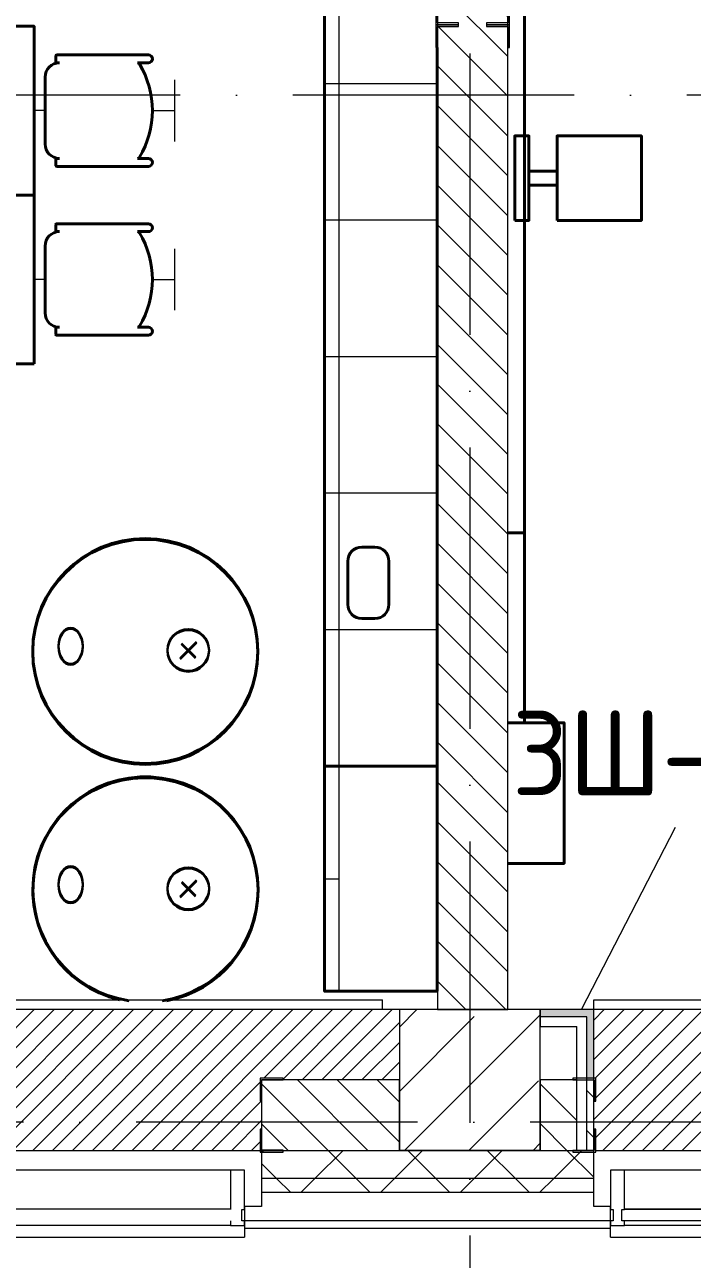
# Model space of a CAD drawing. Header units: millimetres. Extents: x -6467 to 105918, y -7090 to 92481.
# Drawn here: x 52919 to 55291, y 54794 to 59181 of the extents above; entities that cross this region are included whole.
import ezdxf

# ---------------------------------------------------------------- set-up
doc = ezdxf.new("R2010")
doc.units = ezdxf.units.MM
doc.linetypes.add('50_200_ШТРИХ_1Т_ш5_п1_п1_', pattern=[1400, 1000, -200, 0, -200])
doc.linetypes.add('IMPORT-ACAD_ISO02W100', pattern=[3000, 2400, -600])
for name, color, linetype, lineweight in [('A-FLOR', 7, 'Continuous', 9), ('A-GLAZ', 7, 'Continuous', 5), ('A-GLAZ-CWMG', 7, 'Continuous', 9), ('A-GLAZ-CWMG-1', 7, 'Continuous', 20), ('A-WALL', 7, 'Continuous', 5), ('A-WALL-FNSH-1', 7, 'Continuous', 5), ('A-WALL-IDEN', 7, 'Continuous', 9), ('I-WALL', 7, 'Continuous', 5), ('S-COLS-1', 7, 'Continuous', 5)]:
    doc.layers.add(name, color=color, linetype=linetype, lineweight=lineweight)
for name, color, linetype, lineweight, true_color in [('A-FLOR-PATT-1', 7, 'Continuous', 5, 0xd61c12), ('A-GENM-1', 7, 'Continuous', 9, 0xaaaaaa), ('A-GENM-2', 7, 'Continuous', 20, 0xaaaaaa), ('A-WALL-1', 7, 'Continuous', 5, 0x77b143), ('мебель 2 этаж-1', 7, 'Continuous', 40, 0xaaaaaa), ('Оси-3', 7, '50_200_ШТРИХ_1Т_ш5_п1_п1_', 9, 0xaaaaaa), ('ТХ_невидимый-1', 7, 'IMPORT-ACAD_ISO02W100', 20, 0xaaaaaa), ('ТХ_функционал-2', 7, 'Continuous', 40, 0xaaaaaa), ('ТХ_функционал-4', 7, 'Continuous', 20, 0xaaaaaa), ('ТХ_функционал-9', 7, 'Continuous', 30, 0xaaaaaa)]:
    doc.layers.add(name, color=color, linetype=linetype, lineweight=lineweight, true_color=true_color)
doc.styles.add('GOST Common', font='GOST_Common.ttf', dxfattribs={"height": 300})
pattern_1 = [(135, (0, 0), (-70.71068, -70.71068), [])]
pattern_2 = [(45, (0, 0), (-141.42136, 141.42136), []), (135, (0, 0), (-141.42136, -141.42136), [])]

# ---------------------------------------------------------------- blocks, each defined once
blk = doc.blocks.new('Прямоугольный импост - Импост структурный с накладкой - 180мм-22437099-АИ_План этажа Радиаторы_2')
at = {"layer": 'A-GLAZ-CWMG-1'}
for p, q in [((0, 17), (-50, 17)), ((-50, 17), (-50, 0)), ((-50, 0), (-40, 0)), ((-40, 0), (-40, -40)), ((-10, -40), (-10, 0)), ((-10, 0), (0, 0)), ((0, 0), (0, 17)), ((-40, -40), (-50, -40)), ((-50, -40), (-50, -180)), ((0, -40), (-10, -40)), ((0, -180), (0, -40)), ((-50, -180), (0, -180))]:
    blk.add_line(p, q, dxfattribs=at)
blk = doc.blocks.new('Прямоугольный импост - Импост структурный с накладкой - 180мм-22437089-АИ_План этажа Радиаторы_2')
at = {"layer": 'A-GLAZ-CWMG'}
for p, q in [((47650, 55111), (46050, 55111)), ((47650, 54931), (46050, 54931)), ((47650, 54914), (46050, 54914))]:
    blk.add_line(p, q, dxfattribs=at)
blk = doc.blocks.new('Прямоугольный импост - Импост структурный с накладкой - 180мм-22437111-АИ_План этажа Радиаторы_2')
at = {"layer": 'A-GLAZ-CWMG-1'}
for p, q in [((-50, 0), (-50, 17)), ((-50, 17), (0, 17)), ((0, 0), (-10, 0)), ((-10, 0), (-10, -40)), ((0, 17), (0, 0)), ((-50, -180), (-50, -40)), ((-10, -40), (0, -40)), ((0, -40), (0, -180)), ((0, -180), (-50, -180))]:
    blk.add_line(p, q, dxfattribs=at)
blk = doc.blocks.new('Прямоугольный импост - Импост структурный с накладкой - 180мм-V232-АИ_План этажа Радиаторы_2')
at = {"layer": 'A-GLAZ-CWMG'}
for p, q in [((6637, 55111), (5862, 55111)), ((6637, 54914), (5862, 54914))]:
    blk.add_line(p, q, dxfattribs=at)
blk = doc.blocks.new('Фахверк _газобетон торцы_353 - Фахверк _газобетон торцы_-25574783-АИ_План этажа Радиаторы_2')
at = {"layer": 'A-GENM-2'}
for p, q in [((89406, 11134.7), (89325, 11134.7)), ((89325, 11134.7), (89325, 11128.7)), ((89325, 11128.7), (89400, 11128.7)), ((89400, 11128.7), (89400, 11053.7)), ((89406, 11053.7), (89406, 11134.7)), ((89400, 11053.7), (89406, 11053.7)), ((89400, 10953.7), (89400, 10878.7)), ((89406, 10953.7), (89400, 10953.7)), ((89406, 10872.7), (89406, 10953.7)), ((89400, 10878.7), (89325, 10878.7)), ((89325, 10878.7), (89325, 10872.7)), ((89325, 10872.7), (89406, 10872.7))]:
    blk.add_line(p, q, dxfattribs=at)
blk = doc.blocks.new('Фахверк _газобетон торцы_356 - Фахверк _газобетон торцы_-25574843-АИ_План этажа Радиаторы_2')
at = {"layer": 'A-GENM-2'}
for p, q in [((89406, 156989.3), (89325, 156989.3)), ((89325, 156989.3), (89325, 156983.3)), ((89325, 156983.3), (89400, 156983.3)), ((89400, 156983.3), (89400, 156908.3)), ((89406, 156908.3), (89406, 156989.3)), ((89400, 156908.3), (89406, 156908.3)), ((89406, 156808.3), (89400, 156808.3)), ((89400, 156808.3), (89400, 156733.3)), ((89406, 156727.3), (89406, 156808.3)), ((89400, 156733.3), (89325, 156733.3)), ((89325, 156733.3), (89325, 156727.3)), ((89325, 156727.3), (89406, 156727.3))]:
    blk.add_line(p, q, dxfattribs=at)
blk = doc.blocks.new('Отлив_СКБ - Отлив витража-V398-АИ_План этажа Радиаторы_2')
at = {"layer": 'A-GLAZ'}
for p, q in [((0, 69), (0, 100)), ((1700, 100), (0, 100)), ((1700, 100), (1700, 69)), ((875, 2), (1650, 2)), ((825, 0), (50, 0)), ((1650, 0), (875, 0))]:
    blk.add_line(p, q, dxfattribs=at)
blk = doc.blocks.new('Отлив_СКБ - Отлив витража-V397-АИ_План этажа Радиаторы_2')
at = {"layer": 'A-GLAZ'}
for p, q in [((0, 69), (0, 100)), ((1700, 100), (0, 100)), ((1700, 100), (1700, 69)), ((50, 2), (1650, 2)), ((1650, 0), (50, 0))]:
    blk.add_line(p, q, dxfattribs=at)
blk = doc.blocks.new('Фахверк _газобетон торцы_871 - Фахверк _газобетон торцы_-26105759-АИ_План этажа Радиаторы_2')
at = {"layer": 'A-GENM-2'}
for p, q in [((41046, 11134.7), (40965, 11134.7)), ((40965, 11134.7), (40965, 11128.7)), ((40965, 11128.7), (41040, 11128.7)), ((41040, 11128.7), (41040, 11053.7)), ((41046, 11053.7), (41046, 11134.7)), ((41040, 11053.7), (41046, 11053.7)), ((41040, 10953.7), (41040, 10878.7)), ((41046, 10953.7), (41040, 10953.7)), ((41046, 10872.7), (41046, 10953.7)), ((41040, 10878.7), (40965, 10878.7)), ((40965, 10878.7), (40965, 10872.7)), ((40965, 10872.7), (41046, 10872.7))]:
    blk.add_line(p, q, dxfattribs=at)
blk = doc.blocks.new('Фахверк _газобетон торцы_872 - Фахверк _газобетон торцы_-26105779-АИ_План этажа Радиаторы_2')
at = {"layer": 'A-GENM-2'}
for p, q in [((41046, 105920.3), (40965, 105920.3)), ((40965, 105920.3), (40965, 105914.3)), ((40965, 105914.3), (41040, 105914.3)), ((41040, 105914.3), (41040, 105839.3)), ((41046, 105839.3), (41046, 105920.3)), ((41040, 105839.3), (41046, 105839.3)), ((41046, 105739.3), (41040, 105739.3)), ((41040, 105739.3), (41040, 105664.3)), ((41046, 105658.3), (41046, 105739.3)), ((41040, 105664.3), (40965, 105664.3)), ((40965, 105664.3), (40965, 105658.3)), ((40965, 105658.3), (41046, 105658.3))]:
    blk.add_line(p, q, dxfattribs=at)
blk = doc.blocks.new('мебель 2 этаж-28800768-АИ_План этажа Радиаторы_2')
at = {"layer": 'ТХ_невидимый-1'}
for p, q in [((55215.5, 60481.4), (55215.5, 60700.1)), ((55715.5, 60481.4), (55715.5, 60700.1)), ((55254.5, 60590.8), (55215.5, 60590.8)), ((55635.7, 60590.8), (55715.5, 60590.8)), ((55215.5, 59881.4), (55215.5, 60100.1)), ((55715.5, 59881.4), (55715.5, 60100.1)), ((55254.5, 59990.8), (55215.5, 59990.8)), ((55635.7, 59990.8), (55715.5, 59990.8))]:
    blk.add_line(p, q, dxfattribs=at)
at = {"layer": 'ТХ_функционал-2'}
for p, q in [((56647.9, 58261.3), (56647.9, 60815.2)), ((55293, 60763.3), (55293, 60786.4)), ((55295.5, 60788.9), (55621.6, 60788.9)), ((55305.8, 60760.7), (55295.5, 60760.7)), ((55621.6, 60760.7), (55582.3, 60760.7)), ((55254.5, 60472.1), (55254.5, 60709.5)), ((55293, 60395.1), (55293, 60418.2)), ((55295.5, 60420.8), (55305.8, 60420.8)), ((55582.3, 60420.8), (55621.6, 60420.8)), ((55621.6, 60392.6), (55295.5, 60392.6)), ((55293, 60163.3), (55293, 60186.4)), ((55295.5, 60188.9), (55621.6, 60188.9)), ((55305.8, 60160.7), (55295.5, 60160.7)), ((55621.6, 60160.7), (55582.3, 60160.7)), ((55254.5, 59872.1), (55254.5, 60109.5)), ((55293, 59795.1), (55293, 59818.2)), ((55295.5, 59820.8), (55305.8, 59820.8)), ((55582.3, 59820.8), (55621.6, 59820.8)), ((55621.6, 59792.6), (55295.5, 59792.6)), ((56379.9, 59039.8), (56426.3, 59039.8)), ((56329.9, 58836.2), (56329.9, 58989.8)), ((56476.3, 58989.8), (56476.3, 58836.2)), ((56426.3, 58786.2), (56379.9, 58786.2))]:
    blk.add_line(p, q, dxfattribs=at)
at = {"layer": 'ТХ_функционал-2', "flags": 128}
for points in [[(56647.9, 60977.2), (56647.9, 62731.3), (56247.9, 62731.3), (56247.9, 58261.3), (56647.9, 58261.3)], [(56898.5, 58415.8), (56958.5, 58415.8), (56958.5, 59090.8), (56958.5, 61790.8), (56958.5, 62465.8), (56898.5, 62465.8)], [(56898.5, 58415.8), (57098.5, 58415.8), (57098.5, 57915.8), (56898.5, 57915.8)]]:
    blk.add_lwpolyline(points, dxfattribs=at)
for points in [[(55215.5, 60290.8), (55215.5, 60890.8), (54715.5, 60890.8), (54715.5, 60290.8)], [(56923.5, 60200.8), (56923.5, 60500.8), (56973.5, 60500.8), (56973.5, 60200.8)], [(57073.5, 60200.8), (57073.5, 60500.8), (57373.5, 60500.8), (57373.5, 60200.8)], [(56973.5, 60325.8), (56973.5, 60375.8), (57073.5, 60375.8), (57073.5, 60325.8)], [(55215.5, 59690.8), (55215.5, 60290.8), (54715.5, 60290.8), (54715.5, 59690.8)], [(56898.5, 59090.8), (56958.5, 59090.8)], [(56647.9, 57461.3), (56647.9, 58261.3), (56247.9, 58261.3), (56247.9, 57461.3)]]:
    blk.add_lwpolyline(points, close=True, dxfattribs=at)
at = {"layer": 'ТХ_функционал-2'}
for centre in [(55610.6, 58670.6), (55610.6, 58667.2)]:
    blk.add_circle(centre, 400, dxfattribs=at)
for centre, radius, start, end in [((55295.5, 60786.4), 2.56, 90, 180), ((55295.5, 60763.3), 2.56, 180, 270), ((55621.6, 60774.8), 14.1, 270, 90), ((55305.8, 60709.5), 51.3, 90, 180), ((55582.3, 60752.2), 8.55, 31.9317, 90), ((55314.6, 60590.8), 321.2, 328.8863, 31.1137), ((55305.8, 60472.1), 51.3, 180, 270), ((55295.5, 60418.2), 2.56, 90, 180), ((55582.3, 60429.3), 8.55, 270, 328.0683), ((55621.6, 60406.7), 14.1, 270, 90), ((55295.5, 60395.1), 2.56, 180, 270), ((55305.8, 60109.5), 51.3, 90, 180), ((55295.5, 60186.4), 2.56, 90, 180), ((55295.5, 60163.3), 2.56, 180, 270), ((55582.3, 60152.2), 8.55, 31.9317, 90), ((55314.6, 59990.8), 321.2, 328.8863, 31.1137), ((55621.6, 60174.8), 14.1, 270, 90), ((55305.8, 59872.1), 51.3, 180, 270), ((55295.5, 59818.2), 2.56, 90, 180), ((55582.3, 59829.3), 8.55, 270, 328.0683), ((55621.6, 59806.7), 14.1, 270, 90), ((55295.5, 59795.1), 2.56, 180, 270), ((56379.9, 58989.8), 50, 90, 180), ((56426.3, 58989.8), 50, 0, 90), ((56379.9, 58836.2), 50, 180, 270), ((56426.3, 58836.2), 50, 270, 0), ((55611.1, 57823.6), 400, 0, 261.7574), ((55611.1, 57820.2), 400, 0, 256.7444), ((55611.1, 57823.6), 400, 278.4932, 0), ((55611.1, 57820.2), 400, 280.6971, 0)]:
    blk.add_arc(centre, radius, start, end, dxfattribs=at)
at = {"layer": 'ТХ_функционал-4'}
for p, q in [((56647.9, 60686.3), (56247.9, 60686.3)), ((56647.9, 60201.3), (56247.9, 60201.3)), ((56647.9, 59716.3), (56247.9, 59716.3)), ((56647.9, 59231.3), (56247.9, 59231.3)), ((56647.9, 58746.3), (56247.9, 58746.3)), ((56247.9, 57861.3), (56297.8, 57861.3))]:
    blk.add_line(p, q, dxfattribs=at)
at = {"layer": 'ТХ_функционал-4', "flags": 128}
blk.add_lwpolyline([(56297.8, 63107.3), (56297.8, 58261.3), (56297.8, 57461.3)], dxfattribs=at)
at = {"layer": 'ТХ_функционал-9'}
for p, q in [((55734.4, 58645.5), (55792, 58703.1)), ((55734.4, 58642.1), (55792, 58699.7)), ((55788.4, 58649.1), (55739.8, 58697.7)), ((55788.4, 58645.7), (55739.8, 58694.3)), ((55734.9, 57798.5), (55792.5, 57856.1)), ((55734.9, 57795.1), (55792.5, 57852.7)), ((55788.9, 57802.1), (55740.3, 57850.7)), ((55788.9, 57798.7), (55740.3, 57847.3))]:
    blk.add_line(p, q, dxfattribs=at)
for centre in [(55763.2, 58674.3), (55763.2, 58670.9), (55763.7, 57827.3), (55763.7, 57823.9)]:
    blk.add_circle(centre, 74, dxfattribs=at)
for centre in [(55345.1, 58689), (55345.1, 58685.6), (55345.5, 57842), (55345.5, 57838.6)]:
    blk.add_ellipse(centre, major_axis=(0, 64), ratio=0.671875, dxfattribs=at)

msp = doc.modelspace()

# ---------------------------------------------------------------- hatches: boundary and pattern name
at = {"layer": 'A-FLOR-PATT-1'}
h = msp.add_hatch(dxfattribs=at)
h.set_pattern_fill('FP_326', color=256, style=0, pattern_type=2)
h.set_pattern_definition([(45, (51500, 55431.04), (-35.3553, 35.3553), [])])
h.paths.add_polyline_path([(50755.4, 55181), (50755.4, 55256), (50760.4, 55256), (50760.4, 55356), (50755.4, 55356), (50755.4, 55437), (50836.4, 55437), (50836.4, 55431), (51866.4, 55431), (51868.4, 55437), (51947.4, 55437), (51947.4, 55356), (51941.4, 55356), (51941.4, 55256), (51947.4, 55256), (51947.4, 55181), (53755.4, 55181), (53755.4, 55256), (53760.4, 55256), (53760.4, 55356), (53755.4, 55356), (53755.4, 55437), (53836.4, 55437), (53836.4, 55431), (54250, 55431), (54250, 55681), (48940, 55681), (48941.4, 55437), (48947.4, 55437), (48947.4, 55356), (48941.4, 55356), (48941.4, 55256), (48947.4, 55256), (48947.4, 55181), (50166.9, 55181)])
h = msp.add_hatch(dxfattribs=at)
h.set_pattern_fill('FP_325', color=256, style=0, pattern_type=2)
h.set_pattern_definition([(45, (56000.224, 55431.04), (-35.3553, 35.3553), [])])
h.paths.add_polyline_path([(56755.4, 55181), (56755.4, 55256), (56760.4, 55256), (56760.4, 55356), (56755.4, 55356), (56755.4, 55437), (56836.4, 55437), (56836.4, 55431), (57250, 55431), (57250, 55681), (54940.4, 55681), (54941.4, 55437), (54947.4, 55437), (54947.4, 55356), (54941.4, 55356), (54941.4, 55256), (54947.4, 55256), (54947.4, 55181), (55980.4, 55181)])
at = {"layer": 'A-WALL'}
h = msp.add_hatch(dxfattribs=at)
h.set_pattern_fill('FP_125', color=256, style=0, pattern_type=2)
h.set_pattern_definition(pattern_2)
h.paths.add_polyline_path([(74400, 55081), (74400, 55181), (68087, 55181), (68087, 55081), (74350, 55081)])
h.paths.add_polyline_path([(65946.4, 55081), (66450, 55081), (66450, 55181), (64968.4, 55181), (64968.4, 55081), (65115.9, 55081)])
h.paths.add_polyline_path([(63968.4, 55081), (63968.4, 55181), (62760.4, 55181), (62760.4, 55081), (63870.1, 55081)])
h.paths.add_polyline_path([(66950, 55081), (67212, 55081), (67212, 55181), (66950, 55181), (66950, 55169.4)])
h.paths.add_polyline_path([(59760.4, 55081), (60940.4, 55081), (60940.4, 55181), (59760.4, 55181)])
h.paths.add_polyline_path([(57940.4, 55081), (57940.4, 55181), (56760.4, 55181), (56760.4, 55081), (57641.4, 55081)])
h.paths.add_polyline_path([(54734.6, 55081), (54940.4, 55081), (54940.4, 55181), (53760.4, 55181), (53760.4, 55081), (54319.4, 55081)])
h.paths.add_polyline_path([(51827.9, 55081), (51940.4, 55081), (51940.4, 55181), (50760.4, 55181), (50760.4, 55081), (50997.4, 55081)])
h.paths.add_polyline_path([(47760.4, 55081), (48940.4, 55081), (48940.4, 55181), (47760.4, 55181)])
h.paths.add_polyline_path([(45599.2, 55081), (45940.4, 55081), (45940.4, 55181), (44460.4, 55181), (44460.4, 55081), (45183.9, 55081)])
h.paths.add_polyline_path([(41861.9, 55081), (42640.4, 55081), (42640.4, 55181), (41460.4, 55181), (41460.4, 55081)])
h.paths.add_polyline_path([(39640.4, 55081), (39640.4, 55181), (38460.4, 55181), (38460.4, 55081), (39370.4, 55081)])
h.paths.add_polyline_path([(36640.4, 55081), (36640.4, 55181), (35460.4, 55181), (35460.4, 55081), (36463.7, 55081)])
h.paths.add_polyline_path([(32726.4, 55081), (33640.4, 55081), (33640.4, 55181), (32460.4, 55181), (32460.4, 55081)])
h.paths.add_polyline_path([(30640.4, 55081), (30640.4, 55181), (29460.4, 55181), (29460.4, 55081), (30234.9, 55081)])
h.paths.add_polyline_path([(26400, 55081), (27640.4, 55081), (27640.4, 55181), (26400, 55181)])
h.paths.add_polyline_path([(23590.9, 55081), (24700, 55081), (24700, 55181), (23400, 55181), (23400, 55081)])
h.paths.add_polyline_path([(21514.7, 55081), (21700, 55081), (21700, 55181), (20400, 55181), (20400, 55081), (21099.4, 55081)])
h.paths.add_polyline_path([(17400, 55081), (18700, 55081), (18700, 55181), (17400, 55181)])
h.paths.add_polyline_path([(16116.5, 55081), (16525, 55081), (16525, 55181), (6687, 55181), (6687, 55081), (14455.5, 55081)])
h.paths.add_polyline_path([(5812, 55081), (5812, 55181), (-2450, 55181), (-2450, 55081), (2828.5, 55081)])
h = msp.add_hatch(dxfattribs=at)
h.set_pattern_fill('FP_125', color=256, style=0, pattern_type=2)
h.set_pattern_definition(pattern_2)
h.paths.add_polyline_path([(74350, 55031), (74350, 55081), (68087, 55081), (68087, 55031), (74251.4, 55031)])
h.paths.add_polyline_path([(67212, 55031), (67212, 55081), (66950, 55081), (66950, 55031)])
h.paths.add_polyline_path([(66450, 55031), (66450, 55081), (64968.4, 55081), (64968.4, 55031), (65946.4, 55031)])
h.paths.add_polyline_path([(63870.1, 55031), (63968.4, 55031), (63968.4, 55081), (62760.4, 55081), (62760.4, 55031), (63454.9, 55031)])
h.paths.add_polyline_path([(60940.4, 55031), (60940.4, 55081), (59760.4, 55081), (59760.4, 55031), (60132.9, 55031)])
h.paths.add_polyline_path([(57641.4, 55031), (57940.4, 55031), (57940.4, 55081), (56760.4, 55081), (56760.4, 55031), (56810.9, 55031)])
h.paths.add_polyline_path([(54734.6, 55031), (54940.4, 55031), (54940.4, 55081), (53760.4, 55081), (53760.4, 55031), (54319.4, 55031)])
h.paths.add_polyline_path([(51940.4, 55031), (51940.4, 55081), (50760.4, 55081), (50760.4, 55031), (51827.9, 55031)])
h.paths.add_polyline_path([(47760.4, 55031), (48940.4, 55031), (48940.4, 55081), (47760.4, 55081)])
h.paths.add_polyline_path([(45599.2, 55031), (45940.4, 55031), (45940.4, 55081), (44460.4, 55081), (44460.4, 55031), (45183.9, 55031)])
h.paths.add_polyline_path([(42640.4, 55031), (42640.4, 55081), (41460.4, 55081), (41460.4, 55031), (41861.9, 55031)])
h.paths.add_polyline_path([(39370.4, 55031), (39640.4, 55031), (39640.4, 55081), (38460.4, 55081), (38460.4, 55031), (38539.9, 55031)])
h.paths.add_polyline_path([(36463.7, 55031), (36640.4, 55031), (36640.4, 55081), (35460.4, 55081), (35460.4, 55031), (36048.4, 55031)])
h.paths.add_polyline_path([(33640.4, 55031), (33640.4, 55081), (32460.4, 55081), (32460.4, 55031), (33556.9, 55031)])
h.paths.add_polyline_path([(29460.4, 55031), (30640.4, 55031), (30640.4, 55081), (29460.4, 55081)])
h.paths.add_polyline_path([(26400, 55031), (27640.4, 55031), (27640.4, 55081), (26400, 55081)])
h.paths.add_polyline_path([(23400, 55031), (24700, 55031), (24700, 55081), (23400, 55081)])
h.paths.add_polyline_path([(21099.4, 55031), (21700, 55031), (21700, 55081), (20400, 55081), (20400, 55031)])
h.paths.add_polyline_path([(16525, 55031), (16525, 55081), (6687, 55081), (6687, 55031), (16116.5, 55031)])
h.paths.add_polyline_path([(18607.9, 55031), (18700, 55031), (18700, 55081), (17400, 55081), (17400, 55031), (17777.5, 55031)])
h.paths.add_polyline_path([(5812, 55031), (5812, 55081), (-2550, 55081), (-2550, 55031), (2828.5, 55031)])
at = {"layer": 'A-WALL-1'}
for points in [[(54915.4, 55656), (54940.4, 55656), (54940.4, 55681), (54750, 55681), (54750, 55656)], [(54915.4, 55431), (54940.4, 55431), (54940.4, 55656), (54915.4, 55656), (54915.4, 55621)]]:
    msp.add_hatch(color=256, dxfattribs=at).paths.add_polyline_path(points)
at = {"layer": 'I-WALL'}
h = msp.add_hatch(dxfattribs=at)
h.set_pattern_fill('FP_2', color=256, style=0, pattern_type=2)
h.set_pattern_definition(pattern_1)
h.paths.add_polyline_path([(54635, 55681), (54635, 62681), (54385, 62681), (54385, 55681)])
h = msp.add_hatch(dxfattribs=at)
h.set_pattern_fill('FP_2', color=256, style=0, pattern_type=2)
h.set_pattern_definition(pattern_1)
h.paths.add_polyline_path([(51940.4, 55181), (51940.4, 55431), (50760.4, 55431), (50760.4, 55181), (51827.9, 55181)])
h.paths.add_polyline_path([(54250, 55181), (54250, 55431), (53760.4, 55431), (53760.4, 55181)])
h.paths.add_polyline_path([(48940.4, 55181), (48940, 55431), (48915, 55431), (48915, 55181), (48921.1, 55181)])
h.paths.add_polyline_path([(47760.4, 55181), (48880, 55181), (48880, 55431), (47760.4, 55431), (47760.4, 55298.5)])
h.paths.add_polyline_path([(45750, 55181), (45880, 55181), (45880, 55431), (45750, 55431), (45750, 55298.5)])
h.paths.add_polyline_path([(45915, 55181), (45940.4, 55181), (45940, 55431), (45915, 55431), (45915, 55298.5)])
h = msp.add_hatch(dxfattribs=at)
h.set_pattern_fill('FP_2', color=256, style=0, pattern_type=2)
h.set_pattern_definition(pattern_1)
h.paths.add_polyline_path([(54880.4, 55181), (54880.4, 55431), (54750, 55431), (54750, 55181)])
h.paths.add_polyline_path([(54940.4, 55181), (54940.4, 55431), (54915.4, 55431), (54915.4, 55181)])
h.paths.add_polyline_path([(56810.9, 55181), (57250, 55181), (57250, 55431), (56760.4, 55431), (56760.4, 55181)])
at = {"layer": 'S-COLS-1'}
h = msp.add_hatch(dxfattribs=at)
h.set_pattern_fill('FP_1', color=256, style=0, pattern_type=2)
h.set_pattern_definition([(45, (0, 0), (-228.0985, 228.0985), []), (45, (228.1, 0), (-228.0985, 228.0985), [403.225, -80.645, 6.706, -73.939])])
h.paths.add_polyline_path([(54319.4, 55181), (54750, 55181), (54750, 55681), (54250, 55681), (54250, 55181)])

# ---------------------------------------------------------------- linework, layer by layer
at = {"layer": 'A-FLOR'}
for p, q in [((54250, 55681), (48940, 55681)), ((57250, 55681), (54940.4, 55681)), ((51947.4, 55181), (53755.4, 55181)), ((54947.4, 55181), (56755.4, 55181))]:
    msp.add_line(p, q, dxfattribs=at)
at = {"layer": 'A-WALL'}
for p, q in [((54385, 62681), (54385, 55681)), ((54635, 55681), (54635, 62681)), ((48940, 55716), (54190, 55716)), ((54190, 55681), (54190, 55716)), ((54385, 55681), (54635, 55681)), ((54940.4, 55716), (57190, 55716)), ((54940.4, 55681), (54940.4, 55716)), ((54750, 55656), (54750, 55621)), ((54915.4, 55656), (54750, 55656)), ((54915.4, 55181), (54915.4, 55656)), ((54750, 55621), (54880.4, 55621)), ((54880.4, 55181), (54880.4, 55621)), ((54250, 55431), (53760.4, 55431)), ((53760.4, 55431), (53760.4, 55181)), ((54250, 55181), (54250, 55431)), ((54880.4, 55431), (54750, 55431)), ((54750, 55431), (54750, 55181)), ((54915.4, 55431), (54940.4, 55431)), ((54940.4, 55181), (54940.4, 55431)), ((53760.4, 55181), (54250, 55181)), ((54750, 55181), (54940.4, 55181)), ((54940.4, 55081), (53760.4, 55081)), ((54940.4, 55031), (53760.4, 55031)), ((55000, 54931), (53700, 54931))]:
    msp.add_line(p, q, dxfattribs=at)
at = {"layer": 'A-WALL-FNSH-1'}
for p, q in [((54940.4, 55681), (54750, 55681)), ((54750, 55681), (54750, 55656)), ((54940.4, 55431), (54940.4, 55681)), ((53760.4, 55181), (53760.4, 54981.9)), ((54750, 55181), (54250, 55181)), ((54940.4, 54981.9), (54940.4, 55181)), ((53760.4, 54981.9), (53700, 54981.9)), ((53700, 54981.9), (53700, 54904)), ((55000, 54981.9), (54940.4, 54981.9)), ((55000, 54904), (55000, 54981.9)), ((53700, 54904), (55000, 54904))]:
    msp.add_line(p, q, dxfattribs=at)
at = {"layer": 'A-WALL-IDEN'}
msp.add_line((54897.4, 55681.8), (55230.7, 56329.1), dxfattribs=at)
at = {"layer": 'S-COLS-1'}
for p, q in [((54750, 55681), (54250, 55681)), ((54250, 55681), (54250, 55181)), ((54750, 55181), (54750, 55681)), ((54250, 55181), (54750, 55181))]:
    msp.add_line(p, q, dxfattribs=at)
at = {"layer": 'Оси-3'}
for p, q in [((54500, 91281), (54500, 52458)), ((74472.3, 58931), (-5267.3, 58931)), ((104718, 55281), (-5267.3, 55281))]:
    msp.add_line(p, q, dxfattribs=at)

# ---------------------------------------------------------------- block references
at = {"layer": 'A-GENM-1'}
for name, p, rotation in [('Фахверк _газобетон торцы_872 - Фахверк _газобетон торцы_-26105779-АИ_План этажа Радиаторы_2', (-51279.3, 100227), 269.9999999999993), ('Фахверк _газобетон торцы_871 - Фахверк _газобетон торцы_-26105759-АИ_План этажа Радиаторы_2', (65513.7, 18135), 90.00000000000074), ('Фахверк _газобетон торцы_353 - Фахверк _газобетон торцы_-25574783-АИ_План этажа Радиаторы_2', (143161.4, 66309.8), 180)]:
    msp.add_blockref(name, p, dxfattribs=dict(at, rotation=rotation))
msp.add_blockref('Фахверк _газобетон торцы_356 - Фахверк _газобетон торцы_-25574843-АИ_План этажа Радиаторы_2', (-34458.6, -101552.3), dxfattribs=at)
at = {"layer": 'A-GLAZ', "rotation": 180}
for name, p in [('Отлив_СКБ - Отлив витража-V398-АИ_План этажа Радиаторы_2', (53700, 54973)), ('Отлив_СКБ - Отлив витража-V397-АИ_План этажа Радиаторы_2', (56700, 54973))]:
    msp.add_blockref(name, p, dxfattribs=at)
at = {"layer": 'A-GLAZ-CWMG'}
for name, p in [('Прямоугольный импост - Импост структурный с накладкой - 180мм-V232-АИ_План этажа Радиаторы_2', (47013, 0)), ('Прямоугольный импост - Импост структурный с накладкой - 180мм-22437089-АИ_План этажа Радиаторы_2', (9000, 0))]:
    msp.add_blockref(name, p, dxfattribs=at)
at = {"layer": 'A-GLAZ-CWMG', "extrusion": (0, 0, -1), "rotation": 180}
msp.add_blockref('Прямоугольный импост - Импост структурный с накладкой - 180мм-22437111-АИ_План этажа Радиаторы_2', (-53700, 54931), dxfattribs=at)
at = {"layer": 'A-GLAZ-CWMG', "rotation": 180}
msp.add_blockref('Прямоугольный импост - Импост структурный с накладкой - 180мм-22437099-АИ_План этажа Радиаторы_2', (55000, 54931), dxfattribs=at)
at = {"layer": 'мебель 2 этаж-1'}
msp.add_blockref('мебель 2 этаж-28800768-АИ_План этажа Радиаторы_2', (-2263.5, -1715.2), dxfattribs=at)

# ---------------------------------------------------------------- texts
at = {"layer": 'A-WALL-IDEN', "insert": (55224.7, 56742.5), "char_height": 300, "width": 1190, "attachment_point": 2, "line_spacing_factor": 1.022766, "style": 'GOST Common'}
msp.add_mtext('\\pt80.001,159.999,240,320.001,399.999,480,560.001,639.999,720,800.001,879.999,960,1040.001,1119.999,1200,1280.001,1359.999,1440,1520.001,1599.999,1680,1760.001,1839.999,1920,2000.001,2079.999,2160,2240.001,2319.999,2400,2480.001,2559.999;ЗШ-2.1', dxfattribs=at)

doc.saveas('drawing.dxf')
